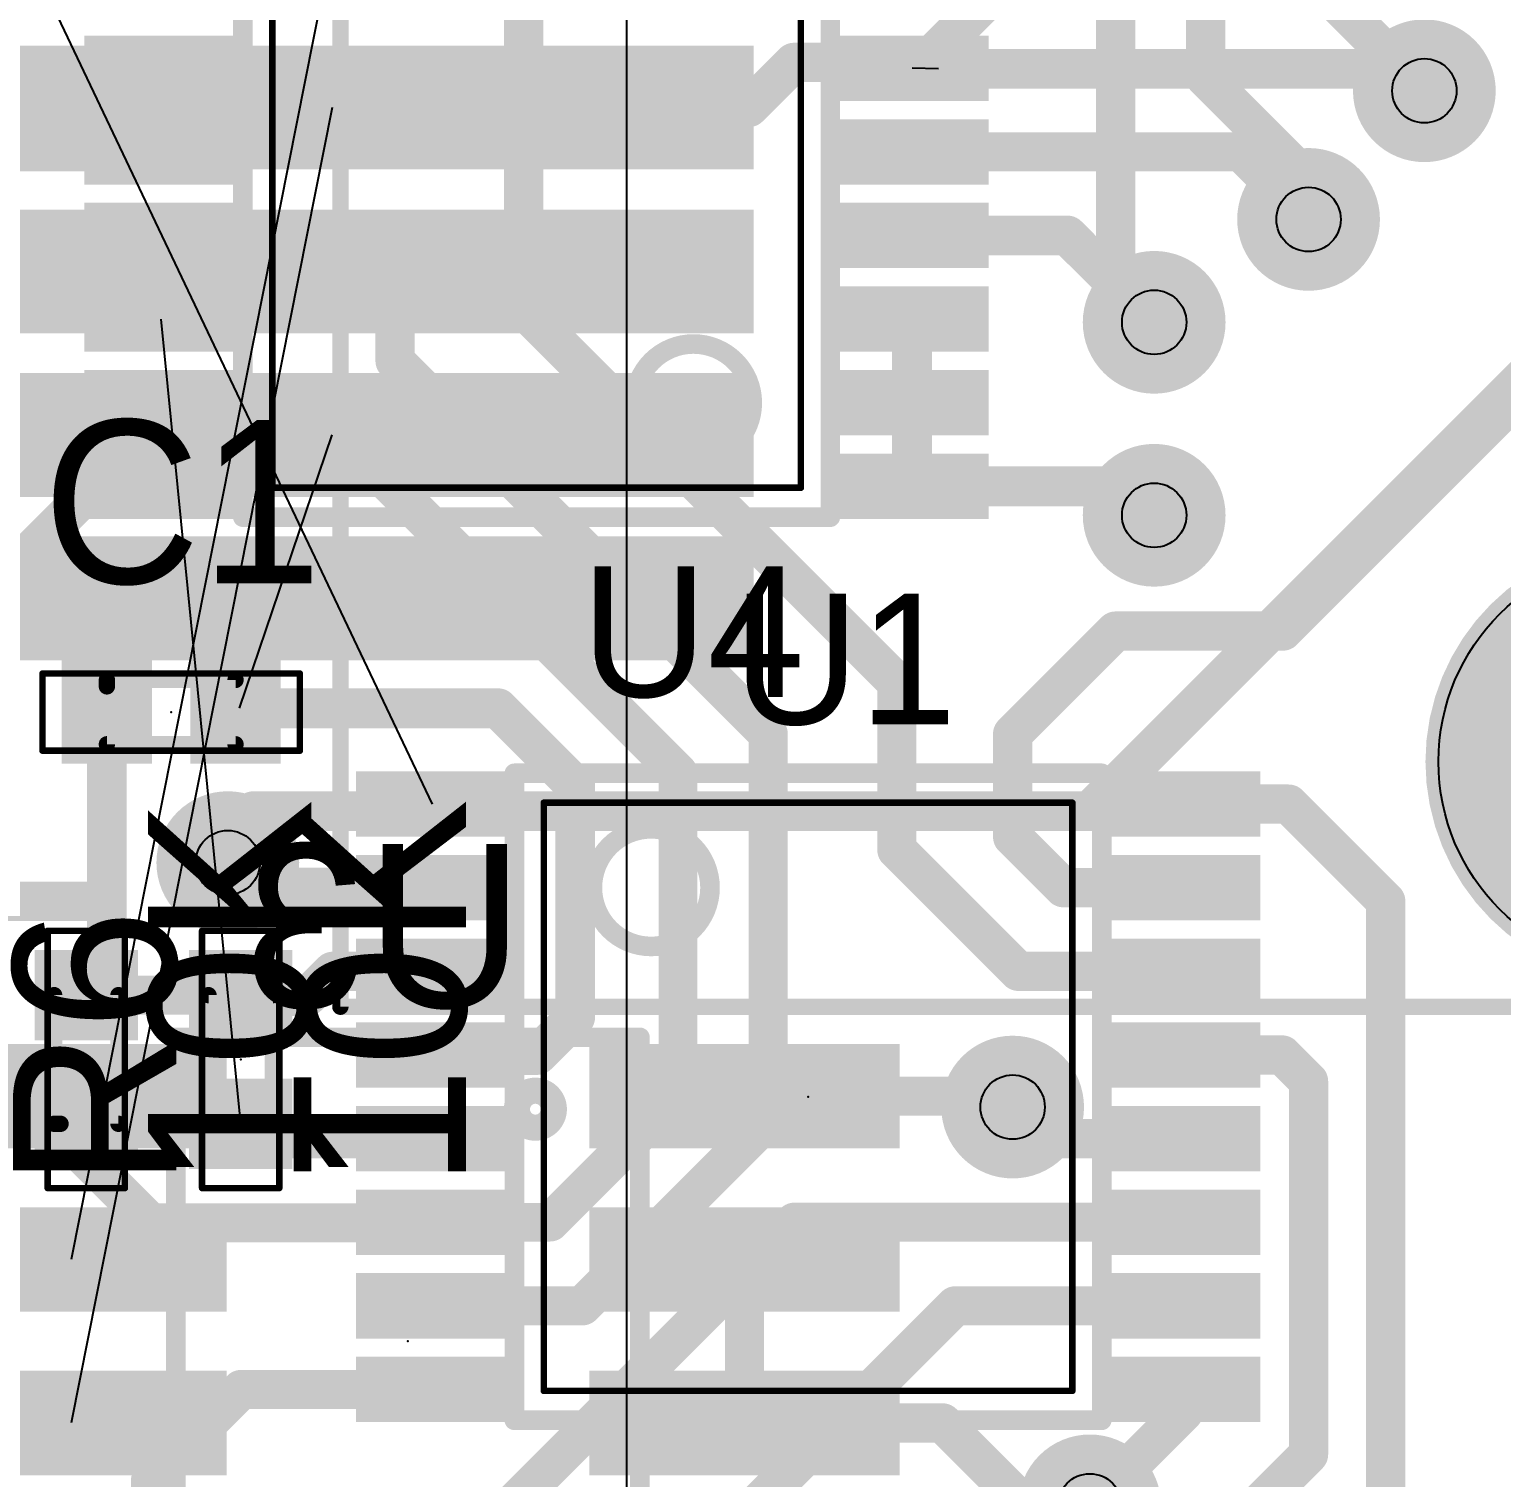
# Model space of a CAD drawing. Extents: x -32.4 to 32.4, y -21.2 to 21.1.
# Drawn here: x 11.86 to 23.3, y -11.28 to -0.02 of the extents above; entities that cross this region are included whole.
import ezdxf
from ezdxf.enums import TextEntityAlignment as Align

# ---------------------------------------------------------------- set-up
doc = ezdxf.new("R2010")
doc.units = 0
for name, color, linetype in [('1', 22, 'CONTINUOUS'), ('16', 175, 'CONTINUOUS'), ('18', 82, 'CONTINUOUS'), ('19', 53, 'CONTINUOUS'), ('20', 7, 'CONTINUOUS'), ('21', 253, 'CONTINUOUS'), ('22', 253, 'CONTINUOUS'), ('23', 7, 'CONTINUOUS'), ('24', 7, 'CONTINUOUS'), ('25', 253, 'CONTINUOUS'), ('26', 253, 'CONTINUOUS'), ('27', 253, 'CONTINUOUS'), ('29', 7, 'CONTINUOUS'), ('30', 253, 'CONTINUOUS'), ('31', 253, 'CONTINUOUS'), ('32', 253, 'CONTINUOUS'), ('39', 22, 'CONTINUOUS'), ('40', 175, 'CONTINUOUS'), ('44', 253, 'CONTINUOUS'), ('51', 253, 'CONTINUOUS'), ('52', 253, 'CONTINUOUS')]:
    doc.layers.add(name, color=color, linetype=linetype)

# ---------------------------------------------------------------- blocks, each defined once
blk = doc.blocks.new('RECT')
blk.add_solid([(-0.5, -0.5), (0.5, -0.5), (-0.5, 0.5), (0.5, 0.5)])
blk = doc.blocks.new('ROUNDV')
at = {"const_width": 0.5}
blk.add_lwpolyline([(0, -0.25, 1), (0, 0.25, 1), (0, -0.25)], format="xyb", dxfattribs=at)

msp = doc.modelspace()

# ---------------------------------------------------------------- linework, layer by layer
at = {"layer": '1'}
for points, const_width in [([(15.7, -2.2), (15.7, 2.9)], 0.3048), ([(12.8822, -0.325), (10.575, -0.325)], 0.3048), ([(18.9228, -0.33), (22.53, -0.33)], 0.3096), ([(22.67, -0.5), (22.5, -0.33)], 0.3048), ([(22.53, -0.33), (22.7, -0.5)], 0.3096), ([(22.7, -0.5), (22.67, -0.5)], 0.3048), ([(12.8822, -0.975), (11.625, -0.975)], 0.3048), ([(18.7178, -0.975), (21.275, -0.975)], 0.3048), ([(21.275, -0.975), (21.8, -1.5)], 0.3048), ([(12.8822, -1.625), (14.225, -1.625)], 0.3048), ([(14.7, -2.1), (14.225, -1.625)], 0.3048), ([(18.7178, -1.625), (19.925, -1.625)], 0.3096), ([(19.925, -1.625), (20.025, -1.725)], 0.3096), ([(20.025, -1.725), (20.6, -2.3)], 0.3048), ([(21.6, -4.7), (24.6, -1.7)], 0.3048), ([(14.7, -2.6), (14.7, -2.1)], 0.3048), ([(18.6, -5.1), (15.7, -2.2)], 0.3048), ([(18.7178, -2.925), (18.7178, -2.275)], 0.3096), ([(17.6, -5.5), (14.7, -2.6)], 0.3048), ([(12.8822, -2.925), (14.025, -2.925)], 0.3), ([(14.025, -2.925), (16.9, -5.8)], 0.3), ([(18.7178, -3.575), (18.7178, -2.925)], 0.3096), ([(12.365, -3.575), (10.6, -5.34)], 0.3), ([(12.8822, -3.575), (12.365, -3.575)], 0.3), ([(18.7178, -3.575), (20.375, -3.575)], 0.3096), ([(20.375, -3.575), (20.6, -3.8)], 0.3096), ([(19.5, -5.5), (20.3, -4.7)], 0.3048), ([(20.3, -4.7), (21.6, -4.7)], 0.3048), ([(18.6, -6.4), (18.6, -5.1)], 0.3048), ([(13.49, -5.3), (13.46, -5.33)], 0.3096), ([(15.5, -5.3), (13.49, -5.3)], 0.3096), ([(16.1, -5.9), (15.5, -5.3)], 0.3096), ([(12.46, -5.33), (12.46, -6.8)], 0.3096), ([(17.6, -8.5), (17.6, -5.5)], 0.3048), ([(19.5, -6.3), (19.5, -5.5)], 0.3048), ([(16.9, -5.8), (16.9, -8.3)], 0.3), ([(16.1, -7.7), (16.1, -5.9)], 0.3096), ([(20.8278, -6.045), (21.645, -6.045)], 0.3048), ([(21.645, -6.045), (22.4, -6.8)], 0.3048), ([(19.895, -6.695), (19.5, -6.3)], 0.3048), ([(19.545, -7.345), (18.6, -6.4)], 0.3048), ([(13.595, -6.695), (13.4, -6.5)], 0.3096), ([(14.9922, -6.695), (13.595, -6.695)], 0.3096), ([(20.8278, -6.695), (19.895, -6.695)], 0.3048), ([(12.46, -6.8), (10.6, -6.8)], 0.3048), ([(12.46, -6.8), (12.46, -7.37)], 0.3096), ([(22.4, -6.8), (22.4, -11.8)], 0.3048), ([(14.215, -7.345), (14.02, -7.54)], 0.3048), ([(14.9922, -7.345), (14.215, -7.345)], 0.3048), ([(20.8278, -7.345), (19.545, -7.345)], 0.3048), ([(12.46, -7.37), (12.3, -7.53)], 0.3096), ([(12.3, -7.53), (13.5, -7.53)], 0.3048), ([(13.51, -7.54), (13.5, -7.53)], 0.3048), ([(14.02, -7.54), (13.51, -7.54)], 0.3048), ([(15.805, -7.995), (16.1, -7.7)], 0.3096), ([(14.9922, -7.995), (15.805, -7.995)], 0.3096), ([(20.8278, -7.995), (21.595, -7.995)], 0.3048), ([(21.595, -7.995), (21.8, -8.2)], 0.3048), ([(21.8, -8.2), (21.8, -11.1)], 0.3048), ([(16.9, -8.3), (15.905, -9.295)], 0.3), ([(16.155, -9.945), (17.6, -8.5)], 0.3048), ([(19.745, -8.645), (19.5, -8.4)], 0.3048), ([(12.3, -8.53), (12.3, -8.8)], 0.3048), ([(13.615, -8.645), (13.5, -8.53)], 0.3048), ([(14.9922, -8.645), (13.615, -8.645)], 0.3048), ([(20.8278, -8.645), (19.745, -8.645)], 0.3048), ([(12.3, -8.8), (12.8, -9.3)], 0.3048), ([(12.8, -9.3), (14.9872, -9.3)], 0.3048), ([(17.805, -9.295), (14.9, -12.2)], 0.3048), ([(14.9872, -9.3), (14.9922, -9.295)], 0.3048), ([(14.9922, -9.295), (15.905, -9.295)], 0.3), ([(20.8278, -9.295), (17.805, -9.295)], 0.3048), ([(14.9922, -9.945), (16.155, -9.945)], 0.3048), ([(19.055, -9.945), (15.8, -13.2)], 0.3048), ([(20.8278, -9.945), (19.055, -9.945)], 0.3048), ([(13.505, -10.595), (12.8, -11.3)], 0.3048), ([(14.9922, -10.595), (13.505, -10.595)], 0.3048), ([(20.8278, -10.595), (20.8278, -10.7722)], 0.3048), ([(20.8278, -10.7722), (20.1, -11.5)], 0.3048), ([(21.8, -11.1), (19, -13.9)], 0.3048), ([(12.8, -11.3), (12.8, -13.4)], 0.3048)]:
    msp.add_lwpolyline(points, dxfattribs=dict(at, const_width=const_width))
for points, const_width in [([(12.8822, -0.4012, 1), (12.8822, -0.2488)], 0.1524), ([(18.9228, -0.2526, 1), (18.9228, -0.4074)], 0.1548), ([(22.5539, -0.2761, 1), (22.4461, -0.3839)], 0.1524), ([(22.5847, -0.2753, 1), (22.4753, -0.3847)], 0.1548), ([(22.53, -0.4074, 1), (22.53, -0.2526)], 0.1548), ([(22.67, -0.4238, 1), (22.67, -0.5762)], 0.1524), ([(22.6161, -0.5539, 1), (22.7239, -0.4461)], 0.1524), ([(22.6453, -0.5547, 1), (22.7547, -0.4453)], 0.1548), ([(22.7, -0.5762, 1), (22.7, -0.4238)], 0.1524), ([(12.8822, -1.0512, 1), (12.8822, -0.8988)], 0.1524), ([(18.7178, -0.8988, 1), (18.7178, -1.0512)], 0.1524), ([(21.3289, -0.9211, 1), (21.2211, -1.0289)], 0.1524), ([(21.275, -1.0512, 1), (21.275, -0.8988)], 0.1524), ([(21.7461, -1.5539, 1), (21.8539, -1.4461)], 0.1524), ([(12.8822, -1.5488, 1), (12.8822, -1.7012)], 0.1524), ([(14.2789, -1.5711, 1), (14.1711, -1.6789)], 0.1524), ([(14.225, -1.7012, 1), (14.225, -1.5488)], 0.1524), ([(18.7178, -1.5476, 1), (18.7178, -1.7024)], 0.1548), ([(19.9797, -1.5703, 1), (19.8703, -1.6797)], 0.1548), ([(19.925, -1.7024, 1), (19.925, -1.5476)], 0.1548), ([(20.0789, -1.6711, 1), (19.9711, -1.7789)], 0.1524), ([(19.9703, -1.7797, 1), (20.0797, -1.6703)], 0.1548), ([(14.7762, -2.1, 1), (14.6238, -2.1)], 0.1524), ([(14.6461, -2.1539, 1), (14.7539, -2.0461)], 0.1524), ([(15.7539, -2.1461, 1), (15.6461, -2.2539)], 0.1524), ([(15.6238, -2.2, 1), (15.7762, -2.2)], 0.1524), ([(18.7952, -2.275, 1), (18.6404, -2.275)], 0.1548), ([(20.5461, -2.3539, 1), (20.6539, -2.2461)], 0.1524), ([(14.7539, -2.5461, 1), (14.6461, -2.6539)], 0.1524), ([(14.6238, -2.6, 1), (14.7762, -2.6)], 0.1524), ([(12.8822, -2.85, 1), (12.8822, -3)], 0.15), ([(14.078, -2.872, 1), (13.972, -2.978)], 0.15), ([(14.025, -3, 1), (14.025, -2.85)], 0.15), ([(18.7952, -2.925, 1), (18.6404, -2.925)], 0.1548), ([(18.6404, -2.925, 1), (18.7952, -2.925)], 0.1548), ([(12.365, -3.5, 1), (12.365, -3.65)], 0.15), ([(12.418, -3.628, 1), (12.312, -3.522)], 0.15), ([(12.8822, -3.65, 1), (12.8822, -3.5)], 0.15), ([(18.7178, -3.4976, 1), (18.7178, -3.6524)], 0.1548), ([(20.4297, -3.5203, 1), (20.3203, -3.6297)], 0.1548), ([(20.375, -3.6524, 1), (20.375, -3.4976)], 0.1548), ([(18.6404, -3.575, 1), (18.7952, -3.575)], 0.1548), ([(20.5453, -3.8547, 1), (20.6547, -3.7453)], 0.1548), ([(20.3, -4.6238, 1), (20.3, -4.7762)], 0.1524), ([(20.3539, -4.7539, 1), (20.2461, -4.6461)], 0.1524), ([(21.5461, -4.6461, 1), (21.6539, -4.7539)], 0.1524), ([(21.6, -4.7762, 1), (21.6, -4.6238)], 0.1524), ([(18.6762, -5.1, 1), (18.5238, -5.1)], 0.1524), ([(18.5461, -5.1539, 1), (18.6539, -5.0461)], 0.1524), ([(13.49, -5.2226, 1), (13.49, -5.3774)], 0.1548), ([(13.5447, -5.3547, 1), (13.4353, -5.2453)], 0.1548), ([(15.5547, -5.2453, 1), (15.4453, -5.3547)], 0.1548), ([(15.5, -5.3774, 1), (15.5, -5.2226)], 0.1548), ([(12.5374, -5.33, 1), (12.3826, -5.33)], 0.1548), ([(13.4053, -5.2753, 1), (13.5147, -5.3847)], 0.1548), ([(17.6762, -5.5, 1), (17.5238, -5.5)], 0.1524), ([(17.5461, -5.5539, 1), (17.6539, -5.4461)], 0.1524), ([(19.5762, -5.5, 1), (19.4238, -5.5)], 0.1524), ([(19.4461, -5.4461, 1), (19.5539, -5.5539)], 0.1524), ([(16.975, -5.8, 1), (16.825, -5.8)], 0.15), ([(16.847, -5.853, 1), (16.953, -5.747)], 0.15), ([(16.1774, -5.9, 1), (16.0226, -5.9)], 0.1548), ([(16.0453, -5.9547, 1), (16.1547, -5.8453)], 0.1548), ([(20.8278, -5.9688, 1), (20.8278, -6.1212)], 0.1524), ([(21.6989, -5.9911, 1), (21.5911, -6.0989)], 0.1524), ([(21.645, -6.1212, 1), (21.645, -5.9688)], 0.1524), ([(19.5539, -6.2461, 1), (19.4461, -6.3539)], 0.1524), ([(18.6539, -6.3461, 1), (18.5461, -6.4539)], 0.1524), ([(19.4238, -6.3, 1), (19.5762, -6.3)], 0.1524), ([(13.4547, -6.4453, 1), (13.3453, -6.5547)], 0.1548), ([(18.5238, -6.4, 1), (18.6762, -6.4)], 0.1524), ([(13.595, -6.6176, 1), (13.595, -6.7724)], 0.1548), ([(13.5403, -6.7497, 1), (13.6497, -6.6403)], 0.1548), ([(14.9922, -6.7724, 1), (14.9922, -6.6176)], 0.1548), ([(19.895, -6.6188, 1), (19.895, -6.7712)], 0.1524), ([(19.8411, -6.7489, 1), (19.9489, -6.6411)], 0.1524), ([(20.8278, -6.7712, 1), (20.8278, -6.6188)], 0.1524), ([(12.5374, -6.8, 1), (12.3826, -6.8)], 0.1548), ([(12.3826, -6.8, 1), (12.5374, -6.8)], 0.1548), ([(12.46, -6.8762, 1), (12.46, -6.7238)], 0.1524), ([(22.4762, -6.8, 1), (22.3238, -6.8)], 0.1524), ([(22.3461, -6.8539, 1), (22.4539, -6.7461)], 0.1524), ([(14.215, -7.2688, 1), (14.215, -7.4212)], 0.1524), ([(14.2689, -7.3989, 1), (14.1611, -7.2911)], 0.1524), ([(14.9922, -7.4212, 1), (14.9922, -7.2688)], 0.1524), ([(19.545, -7.2688, 1), (19.545, -7.4212)], 0.1524), ([(20.8278, -7.4212, 1), (20.8278, -7.2688)], 0.1524), ([(12.3826, -7.37, 1), (12.5374, -7.37)], 0.1548), ([(12.5147, -7.4247, 1), (12.4053, -7.3153)], 0.1548), ([(19.4911, -7.3989, 1), (19.5989, -7.2911)], 0.1524), ([(12.2453, -7.4753, 1), (12.3547, -7.5847)], 0.1548), ([(12.3, -7.4538, 1), (12.3, -7.6062)], 0.1524), ([(13.5539, -7.4761, 1), (13.4461, -7.5839)], 0.1524), ([(13.51, -7.4638, 1), (13.51, -7.6162)], 0.1524), ([(13.4561, -7.5939, 1), (13.5639, -7.4861)], 0.1524), ([(13.5, -7.6062, 1), (13.5, -7.4538)], 0.1524), ([(13.9661, -7.4861, 1), (14.0739, -7.5939)], 0.1524), ([(14.02, -7.6162, 1), (14.02, -7.4638)], 0.1524), ([(16.1547, -7.7547, 1), (16.0453, -7.6453)], 0.1548), ([(16.0226, -7.7, 1), (16.1774, -7.7)], 0.1548), ([(14.9922, -7.9176, 1), (14.9922, -8.0724)], 0.1548), ([(15.7503, -7.9403, 1), (15.8597, -8.0497)], 0.1548), ([(15.805, -8.0724, 1), (15.805, -7.9176)], 0.1548), ([(20.8278, -7.9188, 1), (20.8278, -8.0712)], 0.1524), ([(21.6489, -7.9411, 1), (21.5411, -8.0489)], 0.1524), ([(21.595, -8.0712, 1), (21.595, -7.9188)], 0.1524), ([(21.8762, -8.2, 1), (21.7238, -8.2)], 0.1524), ([(21.7461, -8.2539, 1), (21.8539, -8.1461)], 0.1524), ([(16.825, -8.3, 1), (16.975, -8.3)], 0.15), ([(16.953, -8.353, 1), (16.847, -8.247)], 0.15), ([(17.6539, -8.5539, 1), (17.5461, -8.4461)], 0.1524), ([(19.5539, -8.3461, 1), (19.4461, -8.4539)], 0.1524), ([(12.3762, -8.53, 1), (12.2238, -8.53)], 0.1524), ([(13.5539, -8.4761, 1), (13.4461, -8.5839)], 0.1524), ([(17.5238, -8.5, 1), (17.6762, -8.5)], 0.1524), ([(13.615, -8.5688, 1), (13.615, -8.7212)], 0.1524), ([(13.5611, -8.6989, 1), (13.6689, -8.5911)], 0.1524), ([(14.9922, -8.7212, 1), (14.9922, -8.5688)], 0.1524), ([(19.745, -8.5688, 1), (19.745, -8.7212)], 0.1524), ([(19.6911, -8.6989, 1), (19.7989, -8.5911)], 0.1524), ([(20.8278, -8.7212, 1), (20.8278, -8.5688)], 0.1524), ([(12.3539, -8.7461, 1), (12.2461, -8.8539)], 0.1524), ([(12.2238, -8.8, 1), (12.3762, -8.8)], 0.1524), ([(12.8, -9.2238, 1), (12.8, -9.3762)], 0.1524), ([(14.9922, -9.22, 1), (14.9922, -9.37)], 0.15), ([(15.0461, -9.3489, 1), (14.9383, -9.2411)], 0.1524), ([(14.9872, -9.3762, 1), (14.9872, -9.2238)], 0.1524), ([(15.905, -9.37, 1), (15.905, -9.22)], 0.15), ([(17.805, -9.2188, 1), (17.805, -9.3712)], 0.1524), ([(17.8589, -9.3489, 1), (17.7511, -9.2411)], 0.1524), ([(20.8278, -9.3712, 1), (20.8278, -9.2188)], 0.1524), ([(12.7461, -9.3539, 1), (12.8539, -9.2461)], 0.1524), ([(14.9333, -9.2461, 1), (15.0411, -9.3539)], 0.1524), ([(15.852, -9.242, 1), (15.958, -9.348)], 0.15), ([(14.9922, -9.8688, 1), (14.9922, -10.0212)], 0.1524), ([(16.1011, -9.8911, 1), (16.2089, -9.9989)], 0.1524), ([(16.155, -10.0212, 1), (16.155, -9.8688)], 0.1524), ([(19.055, -9.8688, 1), (19.055, -10.0212)], 0.1524), ([(19.1089, -9.9989, 1), (19.0011, -9.8911)], 0.1524), ([(20.8278, -10.0212, 1), (20.8278, -9.8688)], 0.1524), ([(13.505, -10.5188, 1), (13.505, -10.6712)], 0.1524), ([(13.5589, -10.6489, 1), (13.4511, -10.5411)], 0.1524), ([(14.9922, -10.6712, 1), (14.9922, -10.5188)], 0.1524), ([(20.904, -10.595, 1), (20.7516, -10.595)], 0.1524), ([(20.8817, -10.8261, 1), (20.7739, -10.7183)], 0.1524), ([(20.7516, -10.7722, 1), (20.904, -10.7722)], 0.1524), ([(21.8539, -11.1539, 1), (21.7461, -11.0461)], 0.1524), ([(21.7238, -11.1, 1), (21.8762, -11.1)], 0.1524), ([(12.8762, -11.3, 1), (12.7238, -11.3)], 0.1524), ([(12.7461, -11.2461, 1), (12.8539, -11.3539)], 0.1524)]:
    msp.add_lwpolyline(points, format="xyb", dxfattribs=dict(at, const_width=const_width))
at = {"layer": '16'}
for points, const_width in [([(21, 4.5), (21, -0.4)], 0.3048), ([(20.3, -2), (20.3, 4.2)], 0.3048), ([(21.7, 0.5), (22.7, -0.5)], 0.3048), ([(18.8157, -0.2794), (19.2794, 0.1843)], 0.3048), ([(17.4494, -0.63), (17.8, -0.2794)], 0.3048), ([(17.8, -0.2794), (18.8157, -0.2794)], 0.3048), ([(21.8, -1.2), (21, -0.4)], 0.3048), ([(14.21, -0.63), (17.4494, -0.63)], 0.3048), ([(21.8, -1.5), (21.8, -1.2)], 0.3048), ([(20.1, -6.1), (24.7, -1.5)], 0.3096), ([(20.6, -2.3), (20.3, -2)], 0.3048), ([(14.21, -3.175), (10.325, -3.175)], 0.8128), ([(14.215, -4.44), (11.26, -4.44)], 0.8128), ([(14.215, -4.44), (14.21, -4.445)], 0.6096), ([(13.4, -6.3), (13.6, -6.1)], 0.3096), ([(13.6, -6.1), (20.1, -6.1)], 0.3096), ([(13.4, -6.5), (13.4, -6.3)], 0.3096), ([(12.1838, -8.315), (11.4, -8.315)], 0.3), ([(17.4162, -8.315), (19.415, -8.315)], 0.3048), ([(19.415, -8.315), (19.5, -8.4)], 0.3048), ([(17.4162, -9.585), (17.4162, -10.855)], 0.3048), ([(17.4162, -10.855), (18.955, -10.855)], 0.3048), ([(19.6, -11.5), (18.955, -10.855)], 0.3048)]:
    msp.add_lwpolyline(points, dxfattribs=dict(at, const_width=const_width))
for points, const_width in [([(17.8, -0.2032, 1), (17.8, -0.3556)], 0.1524), ([(17.8539, -0.3333, 1), (17.7461, -0.2255)], 0.1524), ([(18.7619, -0.2255, 1), (18.8696, -0.3333)], 0.1524), ([(18.8157, -0.3556, 1), (18.8157, -0.2032)], 0.1524), ([(21.0539, -0.3461, 1), (20.9461, -0.4539)], 0.1524), ([(20.9238, -0.4, 1), (21.0762, -0.4)], 0.1524), ([(22.6461, -0.5539, 1), (22.7539, -0.4461)], 0.1524), ([(14.21, -0.5538, 1), (14.21, -0.7062)], 0.1524), ([(17.3955, -0.5761, 1), (17.5033, -0.6839)], 0.1524), ([(17.4494, -0.7062, 1), (17.4494, -0.5538)], 0.1524), ([(21.8762, -1.2, 1), (21.7238, -1.2)], 0.1524), ([(21.7461, -1.2539, 1), (21.8539, -1.1461)], 0.1524), ([(21.7238, -1.5, 1), (21.8762, -1.5)], 0.1524), ([(20.3539, -1.9461, 1), (20.2461, -2.0539)], 0.1524), ([(20.2238, -2, 1), (20.3762, -2)], 0.1524), ([(20.5461, -2.3539, 1), (20.6539, -2.2461)], 0.1524), ([(14.21, -3.3782, 1), (14.21, -2.9718)], 0.4064), ([(14.215, -4.6432, 1), (14.215, -4.2368)], 0.4064), ([(14.1022, -4.3372, 1), (14.3178, -4.5528)], 0.3048), ([(14.3228, -4.5478, 1), (14.1072, -4.3322)], 0.3048), ([(13.6, -6.0226, 1), (13.6, -6.1774)], 0.1548), ([(13.6547, -6.1547, 1), (13.5453, -6.0453)], 0.1548), ([(20.1, -6.1774, 1), (20.1, -6.0226)], 0.1548), ([(20.0453, -6.0453, 1), (20.1547, -6.1547)], 0.1548), ([(13.4774, -6.3, 1), (13.3226, -6.3)], 0.1548), ([(13.3453, -6.2453, 1), (13.4547, -6.3547)], 0.1548), ([(13.3226, -6.5, 1), (13.4774, -6.5)], 0.1548), ([(12.1838, -8.39, 1), (12.1838, -8.24)], 0.15), ([(17.4162, -8.2388, 1), (17.4162, -8.3912)], 0.1524), ([(19.4689, -8.2611, 1), (19.3611, -8.3689)], 0.1524), ([(19.415, -8.3912, 1), (19.415, -8.2388)], 0.1524), ([(19.4461, -8.4539, 1), (19.5539, -8.3461)], 0.1524), ([(17.4924, -9.585, 1), (17.34, -9.585)], 0.1524), ([(17.4162, -10.7788, 1), (17.4162, -10.9312)], 0.1524), ([(19.0089, -10.8011, 1), (18.9011, -10.9089)], 0.1524), ([(18.955, -10.9312, 1), (18.955, -10.7788)], 0.1524), ([(17.34, -10.855, 1), (17.4924, -10.855)], 0.1524)]:
    msp.add_lwpolyline(points, format="xyb", dxfattribs=dict(at, const_width=const_width))
at = {"layer": '19'}
for p, q in [((16.5, 18), (16.5, -18)), ((14.9922, -6.045), (7.76, 9.16)), ((14.21, 0.64), (12.1838, -9.585)), ((18.9228, -0.33), (18.7178, -0.325)), ((14.21, -0.63), (12.1838, -10.855)), ((13.5, -8.53), (12.8822, -2.275)), ((13.49, -5.3), (14.21, -3.175))]:
    msp.add_line(p, q, dxfattribs=at)
at = {"layer": '20'}
msp.add_circle((24.435, -5.715), 1.625, dxfattribs=at)
at = {"layer": '21'}
for points, const_width in [([(13.5172, 3.8146), (13.5172, -3.8146)], 0.1524), ([(18.0828, -3.8146), (18.0828, 3.8146)], 0.1524), ([(13.7458, 3.586), (13.7458, -3.586)], 0.0508), ([(17.8542, -3.586), (17.8542, 3.586)], 0.0508), ([(17.8542, -3.586), (13.7458, -3.586)], 0.0508), ([(18.0828, -3.8146), (13.5172, -3.8146)], 0.1524), ([(15.6272, -5.8054), (15.6272, -10.8346)], 0.1524), ([(15.6272, -5.8054), (20.1928, -5.8054)], 0.1524), ([(20.1928, -10.8346), (20.1928, -5.8054)], 0.1524), ([(15.8558, -6.034), (15.8558, -10.606)], 0.0508), ([(15.8558, -6.034), (19.9642, -6.034)], 0.0508), ([(19.9642, -10.606), (19.9642, -6.034)], 0.0508), ([(19.9642, -10.606), (15.8558, -10.606)], 0.0508), ([(20.1928, -10.8346), (15.6272, -10.8346)], 0.1524)]:
    msp.add_lwpolyline(points, dxfattribs=dict(at, const_width=const_width))
for points, const_width in [([(17.0192, -3.3828, 1), (17.0192, -2.4684, 1), (17.0192, -3.3828)], 0.1524), ([(13.7458, -3.5733, 1), (13.7458, -3.5987)], 0.0254), ([(13.7331, -3.586, 1), (13.7585, -3.586)], 0.0254), ([(17.8415, -3.586, 1), (17.8669, -3.586)], 0.0254), ([(17.8542, -3.5987, 1), (17.8542, -3.5733)], 0.0254), ([(13.5172, -3.7765, 1), (13.5172, -3.8527)], 0.0762), ([(18.0828, -3.8527, 1), (18.0828, -3.7765)], 0.0762), ([(13.4791, -3.8146, 1), (13.5553, -3.8146)], 0.0762), ([(18.0447, -3.8146, 1), (18.1209, -3.8146)], 0.0762), ([(15.6653, -5.8054, 1), (15.5891, -5.8054)], 0.0762), ([(15.6272, -5.7673, 1), (15.6272, -5.8435)], 0.0762), ([(20.2309, -5.8054, 1), (20.1547, -5.8054)], 0.0762), ([(20.1928, -5.8435, 1), (20.1928, -5.7673)], 0.0762), ([(15.8685, -6.034, 1), (15.8431, -6.034)], 0.0254), ([(15.8558, -6.0213, 1), (15.8558, -6.0467)], 0.0254), ([(19.9769, -6.034, 1), (19.9515, -6.034)], 0.0254), ([(19.9642, -6.0467, 1), (19.9642, -6.0213)], 0.0254), ([(16.6908, -7.1516, 1), (16.6908, -6.2372, 1), (16.6908, -7.1516)], 0.1524), ([(15.8558, -10.5933, 1), (15.8558, -10.6187)], 0.0254), ([(15.8431, -10.606, 1), (15.8685, -10.606)], 0.0254), ([(19.9515, -10.606, 1), (19.9769, -10.606)], 0.0254), ([(19.9642, -10.6187, 1), (19.9642, -10.5933)], 0.0254), ([(15.6272, -10.7965, 1), (15.6272, -10.8727)], 0.0762), ([(15.5891, -10.8346, 1), (15.6653, -10.8346)], 0.0762), ([(20.1547, -10.8346, 1), (20.2309, -10.8346)], 0.0762), ([(20.1928, -10.8727, 1), (20.1928, -10.7965)], 0.0762)]:
    msp.add_lwpolyline(points, format="xyb", dxfattribs=dict(at, const_width=const_width))
at = {"layer": '22'}
for points, const_width in [([(14.275, 7.62), (14.275, -7.62)], 0.127), ([(14.275, -7.62), (32.375, -7.62)], 0.127), ([(12.997, -7.858), (16.603, -7.858)], 0.1524)]:
    msp.add_lwpolyline(points, dxfattribs=dict(at, const_width=const_width))
for points, const_width in [([(14.2432, -7.62, 1), (14.3068, -7.62)], 0.0635), ([(14.275, -7.5883, 1), (14.275, -7.6517)], 0.0635), ([(12.997, -7.8199, 1), (12.997, -7.8961)], 0.0762), ([(16.603, -7.8961, 1), (16.603, -7.8199)], 0.0762), ([(15.7906, -8.5602, 1), (15.7906, -8.273, 1), (15.7906, -8.5602)], 0.2032)]:
    msp.add_lwpolyline(points, format="xyb", dxfattribs=dict(at, const_width=const_width))
at = {"layer": '23'}
for p in [(12.96, -5.33), (12.3, -8.03), (13.5, -8.03), (17.91, -8.32)]:
    msp.add_point(p, dxfattribs=at)
at = {"layer": '24'}
msp.add_point((14.8, -10.22), dxfattribs=at)
at = {"layer": '29', "const_width": 1.7266}
msp.add_lwpolyline([(24.435, -6.5783, 1), (24.435, -4.8517, 1), (24.435, -6.5783)], format="xyb", dxfattribs=at)
at = {"layer": '30', "const_width": 1.7266}
msp.add_lwpolyline([(24.435, -6.5783, 1), (24.435, -4.8517, 1), (24.435, -6.5783)], format="xyb", dxfattribs=at)
at = {"layer": '39', "const_width": 0.0508}
for points in [[(11.96, -5.03), (11.96, -5.63)], [(13.96, -5.03), (11.96, -5.03)], [(13.96, -5.63), (13.96, -5.03)], [(11.96, -5.63), (13.96, -5.63)], [(12.6, -7.03), (12, -7.03)], [(12, -7.03), (12, -9.03)], [(12.6, -9.03), (12.6, -7.03)], [(13.8, -7.03), (13.2, -7.03)], [(13.2, -7.03), (13.2, -9.03)], [(13.8, -9.03), (13.8, -7.03)], [(12, -9.03), (12.6, -9.03)], [(13.2, -9.03), (13.8, -9.03)]]:
    msp.add_lwpolyline(points, dxfattribs=at)
at = {"layer": '39', "const_width": 0.0254}
for points in [[(11.9727, -5.03, 1), (11.9473, -5.03)], [(11.96, -5.0173, 1), (11.96, -5.0427)], [(13.9727, -5.03, 1), (13.9473, -5.03)], [(13.96, -5.0427, 1), (13.96, -5.0173)], [(11.96, -5.6173, 1), (11.96, -5.6427)], [(13.96, -5.6427, 1), (13.96, -5.6173)], [(11.9473, -5.63, 1), (11.9727, -5.63)], [(13.9473, -5.63, 1), (13.9727, -5.63)], [(12, -7.0173, 1), (12, -7.0427)], [(12.0127, -7.03, 1), (11.9873, -7.03)], [(12.6127, -7.03, 1), (12.5873, -7.03)], [(12.6, -7.0427, 1), (12.6, -7.0173)], [(13.2, -7.0173, 1), (13.2, -7.0427)], [(13.2127, -7.03, 1), (13.1873, -7.03)], [(13.8127, -7.03, 1), (13.7873, -7.03)], [(13.8, -7.0427, 1), (13.8, -7.0173)], [(12, -9.0173, 1), (12, -9.0427)], [(11.9873, -9.03, 1), (12.0127, -9.03)], [(12.5873, -9.03, 1), (12.6127, -9.03)], [(12.6, -9.0427, 1), (12.6, -9.0173)], [(13.2, -9.0173, 1), (13.2, -9.0427)], [(13.1873, -9.03, 1), (13.2127, -9.03)], [(13.7873, -9.03, 1), (13.8127, -9.03)], [(13.8, -9.0427, 1), (13.8, -9.0173)]]:
    msp.add_lwpolyline(points, format="xyb", dxfattribs=at)
at = {"layer": '40', "const_width": 0.127}
for points in [[(14.275, 7.62), (14.275, -7.62)], [(14.275, -7.62), (32.375, -7.62)]]:
    msp.add_lwpolyline(points, dxfattribs=at)
at = {"layer": '40', "const_width": 0.0635}
for points in [[(14.2432, -7.62, 1), (14.3068, -7.62)], [(14.275, -7.5883, 1), (14.275, -7.6517)]]:
    msp.add_lwpolyline(points, format="xyb", dxfattribs=at)
at = {"layer": '44'}
for centre in [(22.7, -0.5), (21.8, -1.5), (20.6, -2.3), (20.6, -3.8), (13.4, -6.5), (19.5, -8.4), (20.1, -11.5)]:
    msp.add_circle(centre, 0.25, dxfattribs=at)
at = {"layer": '51', "const_width": 0.127}
for points in [[(12.46, -5.08), (12.46, -5.58)], [(13.46, -5.08), (12.46, -5.08)], [(12.46, -5.08), (12.46, -5.13)], [(13.46, -5.58), (13.46, -5.08)], [(12.46, -5.58), (13.46, -5.58)], [(12.55, -7.53), (12.05, -7.53)], [(12.05, -7.53), (12.05, -8.53)], [(12.55, -8.53), (12.55, -7.53)], [(13.75, -7.53), (13.25, -7.53)], [(13.25, -7.53), (13.25, -8.53)], [(13.75, -8.53), (13.75, -7.53)], [(12.05, -8.53), (12.55, -8.53)], [(12.05, -8.53), (12.1, -8.53)], [(13.25, -8.53), (13.75, -8.53)], [(13.25, -8.53), (13.3, -8.53)]]:
    msp.add_lwpolyline(points, dxfattribs=at)
at = {"layer": '51', "const_width": 0.0635}
for points in [[(12.4918, -5.08, 1), (12.4283, -5.08)], [(12.4918, -5.08, 1), (12.4283, -5.08)], [(12.46, -5.0483, 1), (12.46, -5.1117)], [(13.4918, -5.08, 1), (13.4283, -5.08)], [(13.46, -5.1117, 1), (13.46, -5.0483)], [(12.4283, -5.13, 1), (12.4918, -5.13)], [(12.46, -5.5483, 1), (12.46, -5.6117)], [(12.4283, -5.58, 1), (12.4918, -5.58)], [(13.4283, -5.58, 1), (13.4918, -5.58)], [(13.46, -5.6117, 1), (13.46, -5.5483)], [(12.0818, -7.53, 1), (12.0183, -7.53)], [(12.05, -7.4983, 1), (12.05, -7.5617)], [(12.5818, -7.53, 1), (12.5183, -7.53)], [(12.55, -7.5617, 1), (12.55, -7.4983)], [(13.2818, -7.53, 1), (13.2182, -7.53)], [(13.25, -7.4983, 1), (13.25, -7.5617)], [(13.7818, -7.53, 1), (13.7182, -7.53)], [(13.75, -7.5617, 1), (13.75, -7.4983)], [(12.05, -8.4983, 1), (12.05, -8.5618)], [(12.05, -8.4983, 1), (12.05, -8.5618)], [(12.1, -8.5618, 1), (12.1, -8.4983)], [(12.55, -8.5618, 1), (12.55, -8.4983)], [(13.25, -8.4983, 1), (13.25, -8.5618)], [(13.25, -8.4983, 1), (13.25, -8.5618)], [(13.3, -8.5618, 1), (13.3, -8.4983)], [(13.75, -8.5618, 1), (13.75, -8.4983)], [(12.0183, -8.53, 1), (12.0818, -8.53)], [(12.5183, -8.53, 1), (12.5818, -8.53)], [(13.2182, -8.53, 1), (13.2818, -8.53)], [(13.7182, -8.53, 1), (13.7818, -8.53)]]:
    msp.add_lwpolyline(points, format="xyb", dxfattribs=at)
at = {"layer": '52', "const_width": 0.1524}
for points in [[(12.997, -12.582), (12.997, -7.858)], [(16.603, -7.858), (16.603, -12.582)]]:
    msp.add_lwpolyline(points, dxfattribs=at)
at = {"layer": '52', "const_width": 0.0762}
for points in [[(13.0351, -7.858, 1), (12.9589, -7.858)], [(16.6411, -7.858, 1), (16.5649, -7.858)]]:
    msp.add_lwpolyline(points, format="xyb", dxfattribs=at)

# ---------------------------------------------------------------- block references
at = {"layer": '1'}
for p, xscale, yscale, rotation in [((12.8822, -0.325), 0.3048, 0.9906, 90), ((18.7178, -0.325), 0.3048, 0.9906, 90), ((12.8822, -0.975), 0.3048, 0.9906, 90), ((18.7178, -0.975), 0.3048, 0.9906, 90), ((12.8822, -1.625), 0.3048, 0.9906, 90), ((18.7178, -1.625), 0.3048, 0.9906, 90), ((12.8822, -2.275), 0.3048, 0.9906, 90), ((18.7178, -2.275), 0.3048, 0.9906, 90), ((12.8822, -2.925), 0.3048, 0.9906, 90), ((18.7178, -2.925), 0.3048, 0.9906, 90), ((12.8822, -3.575), 0.3048, 0.9906, 90), ((18.7178, -3.575), 0.3048, 0.9906, 90), ((14.9922, -6.045), 0.3048, 0.9906, 270), ((20.8278, -6.045), 0.3048, 0.9906, 270), ((14.9922, -6.695), 0.3048, 0.9906, 270), ((20.8278, -6.695), 0.3048, 0.9906, 270), ((14.9922, -7.345), 0.3048, 0.9906, 270), ((20.8278, -7.345), 0.3048, 0.9906, 270), ((12.3, -7.53), 0.5, 0.6, 90), ((13.5, -7.53), 0.5, 0.6, 90), ((14.9922, -7.995), 0.3048, 0.9906, 270), ((20.8278, -7.995), 0.3048, 0.9906, 270), ((12.3, -8.53), 0.5, 0.6, 90), ((13.5, -8.53), 0.5, 0.6, 90), ((14.9922, -8.645), 0.3048, 0.9906, 270), ((20.8278, -8.645), 0.3048, 0.9906, 270), ((14.9922, -9.295), 0.3048, 0.9906, 270), ((20.8278, -9.295), 0.3048, 0.9906, 270), ((14.9922, -9.945), 0.3048, 0.9906, 270), ((20.8278, -9.945), 0.3048, 0.9906, 270), ((14.9922, -10.595), 0.3048, 0.9906, 270), ((20.8278, -10.595), 0.3048, 0.9906, 270)]:
    msp.add_blockref('RECT', p, dxfattribs=dict(at, xscale=xscale, yscale=yscale, rotation=rotation))
at = {"layer": '1', "xscale": 0.5, "yscale": 0.6}
for p in [(12.46, -5.33), (13.46, -5.33)]:
    msp.add_blockref('RECT', p, dxfattribs=at)
at = {"layer": '16'}
for p, xscale, yscale, rotation in [((14.21, -0.63), 6.35, 0.76, 180), ((14.21, -1.905), 6.35, 0.76, 180), ((14.21, -3.175), 6.35, 0.76, 180), ((14.21, -4.445), 6.35, 0.76, 180), ((12.1838, -8.315), 0.6096, 2.2098, 270), ((17.4162, -8.315), 0.6096, 2.2098, 270), ((12.1838, -9.585), 0.6096, 2.2098, 270), ((17.4162, -9.585), 0.6096, 2.2098, 270), ((12.1838, -10.855), 0.6096, 2.2098, 270), ((17.4162, -10.855), 0.6096, 2.2098, 270)]:
    msp.add_blockref('RECT', p, dxfattribs=dict(at, xscale=xscale, yscale=yscale, rotation=rotation))
at = {"layer": '18', "xscale": 0.9064, "yscale": 0.9064}
for p in [(22.7, -0.5), (22.7, -0.5), (21.8, -1.5), (21.8, -1.5), (20.6, -2.3), (20.6, -2.3), (20.6, -3.8), (20.6, -3.8), (13.4, -6.5), (13.4, -6.5), (19.5, -8.4), (19.5, -8.4), (20.1, -11.5), (20.1, -11.5)]:
    msp.add_blockref('ROUNDV', p, dxfattribs=at)
at = {"layer": '29'}
for name, p, xscale, yscale in [('ROUNDV', (22.7, -0.5), 1.1096, 1.1096), ('ROUNDV', (21.8, -1.5), 1.1096, 1.1096), ('ROUNDV', (20.6, -2.3), 1.1096, 1.1096), ('ROUNDV', (20.6, -3.8), 1.1096, 1.1096), ('RECT', (12.46, -5.33), 0.7032, 0.8032), ('RECT', (13.46, -5.33), 0.7032, 0.8032), ('ROUNDV', (13.4, -6.5), 1.1096, 1.1096), ('ROUNDV', (19.5, -8.4), 1.1096, 1.1096), ('ROUNDV', (20.1, -11.5), 1.1096, 1.1096)]:
    msp.add_blockref(name, p, dxfattribs=dict(at, xscale=xscale, yscale=yscale))
for p, xscale, yscale, rotation in [((12.8822, -0.325), 0.508, 1.1938, 90), ((18.7178, -0.325), 0.508, 1.1938, 90), ((12.8822, -0.975), 0.508, 1.1938, 90), ((18.7178, -0.975), 0.508, 1.1938, 90), ((12.8822, -1.625), 0.508, 1.1938, 90), ((18.7178, -1.625), 0.508, 1.1938, 90), ((12.8822, -2.275), 0.508, 1.1938, 90), ((18.7178, -2.275), 0.508, 1.1938, 90), ((12.8822, -2.925), 0.508, 1.1938, 90), ((18.7178, -2.925), 0.508, 1.1938, 90), ((12.8822, -3.575), 0.508, 1.1938, 90), ((18.7178, -3.575), 0.508, 1.1938, 90), ((14.9922, -6.045), 0.508, 1.1938, 270), ((20.8278, -6.045), 0.508, 1.1938, 270), ((14.9922, -6.695), 0.508, 1.1938, 270), ((20.8278, -6.695), 0.508, 1.1938, 270), ((14.9922, -7.345), 0.508, 1.1938, 270), ((20.8278, -7.345), 0.508, 1.1938, 270), ((12.3, -7.53), 0.7032, 0.8032, 90), ((13.5, -7.53), 0.7032, 0.8032, 90), ((14.9922, -7.995), 0.508, 1.1938, 270), ((20.8278, -7.995), 0.508, 1.1938, 270), ((12.3, -8.53), 0.7032, 0.8032, 90), ((13.5, -8.53), 0.7032, 0.8032, 90), ((14.9922, -8.645), 0.508, 1.1938, 270), ((20.8278, -8.645), 0.508, 1.1938, 270), ((14.9922, -9.295), 0.508, 1.1938, 270), ((20.8278, -9.295), 0.508, 1.1938, 270), ((14.9922, -9.945), 0.508, 1.1938, 270), ((20.8278, -9.945), 0.508, 1.1938, 270), ((14.9922, -10.595), 0.508, 1.1938, 270), ((20.8278, -10.595), 0.508, 1.1938, 270)]:
    msp.add_blockref('RECT', p, dxfattribs=dict(at, xscale=xscale, yscale=yscale, rotation=rotation))
at = {"layer": '30', "xscale": 1.1096, "yscale": 1.1096}
for p in [(22.7, -0.5), (21.8, -1.5), (20.6, -2.3), (20.6, -3.8), (13.4, -6.5), (19.5, -8.4), (20.1, -11.5)]:
    msp.add_blockref('ROUNDV', p, dxfattribs=at)
at = {"layer": '30'}
for p, xscale, yscale, rotation in [((14.21, -0.63), 6.5532, 0.9632, 180), ((14.21, -1.905), 6.5532, 0.9632, 180), ((14.21, -3.175), 6.5532, 0.9632, 180), ((14.21, -4.445), 6.5532, 0.9632, 180), ((12.1838, -8.315), 0.8128, 2.413, 270), ((17.4162, -8.315), 0.8128, 2.413, 270), ((12.1838, -9.585), 0.8128, 2.413, 270), ((17.4162, -9.585), 0.8128, 2.413, 270), ((12.1838, -10.855), 0.8128, 2.413, 270), ((17.4162, -10.855), 0.8128, 2.413, 270)]:
    msp.add_blockref('RECT', p, dxfattribs=dict(at, xscale=xscale, yscale=yscale, rotation=rotation))
at = {"layer": '31'}
for p, xscale, yscale, rotation in [((12.8822, -0.325), 0.3048, 0.9906, 90), ((18.7178, -0.325), 0.3048, 0.9906, 90), ((12.8822, -0.975), 0.3048, 0.9906, 90), ((18.7178, -0.975), 0.3048, 0.9906, 90), ((12.8822, -1.625), 0.3048, 0.9906, 90), ((18.7178, -1.625), 0.3048, 0.9906, 90), ((12.8822, -2.275), 0.3048, 0.9906, 90), ((18.7178, -2.275), 0.3048, 0.9906, 90), ((12.8822, -2.925), 0.3048, 0.9906, 90), ((18.7178, -2.925), 0.3048, 0.9906, 90), ((12.8822, -3.575), 0.3048, 0.9906, 90), ((18.7178, -3.575), 0.3048, 0.9906, 90), ((14.9922, -6.045), 0.3048, 0.9906, 270), ((20.8278, -6.045), 0.3048, 0.9906, 270), ((14.9922, -6.695), 0.3048, 0.9906, 270), ((20.8278, -6.695), 0.3048, 0.9906, 270), ((14.9922, -7.345), 0.3048, 0.9906, 270), ((20.8278, -7.345), 0.3048, 0.9906, 270), ((12.3, -7.53), 0.5, 0.6, 90), ((13.5, -7.53), 0.5, 0.6, 90), ((14.9922, -7.995), 0.3048, 0.9906, 270), ((20.8278, -7.995), 0.3048, 0.9906, 270), ((12.3, -8.53), 0.5, 0.6, 90), ((13.5, -8.53), 0.5, 0.6, 90), ((14.9922, -8.645), 0.3048, 0.9906, 270), ((20.8278, -8.645), 0.3048, 0.9906, 270), ((14.9922, -9.295), 0.3048, 0.9906, 270), ((20.8278, -9.295), 0.3048, 0.9906, 270), ((14.9922, -9.945), 0.3048, 0.9906, 270), ((20.8278, -9.945), 0.3048, 0.9906, 270), ((14.9922, -10.595), 0.3048, 0.9906, 270), ((20.8278, -10.595), 0.3048, 0.9906, 270)]:
    msp.add_blockref('RECT', p, dxfattribs=dict(at, xscale=xscale, yscale=yscale, rotation=rotation))
at = {"layer": '31', "xscale": 0.5, "yscale": 0.6}
for p in [(12.46, -5.33), (13.46, -5.33)]:
    msp.add_blockref('RECT', p, dxfattribs=at)
at = {"layer": '32'}
for p, xscale, yscale, rotation in [((14.21, -0.63), 6.35, 0.76, 180), ((14.21, -1.905), 6.35, 0.76, 180), ((14.21, -3.175), 6.35, 0.76, 180), ((14.21, -4.445), 6.35, 0.76, 180), ((12.1838, -8.315), 0.6096, 2.2098, 270), ((17.4162, -8.315), 0.6096, 2.2098, 270), ((12.1838, -9.585), 0.6096, 2.2098, 270), ((17.4162, -9.585), 0.6096, 2.2098, 270), ((12.1838, -10.855), 0.6096, 2.2098, 270), ((17.4162, -10.855), 0.6096, 2.2098, 270)]:
    msp.add_blockref('RECT', p, dxfattribs=dict(at, xscale=xscale, yscale=yscale, rotation=rotation))
at = {"layer": '51', "xscale": 0.2032, "yscale": 0.8382}
for p, rotation in [((13.0981, -0.325), 90), ((18.5019, -0.325), 90), ((13.0981, -0.975), 90), ((18.5019, -0.975), 90), ((13.0981, -1.625), 90), ((18.5019, -1.625), 90), ((13.0981, -2.275), 90), ((18.5019, -2.275), 90), ((13.0981, -2.925), 90), ((18.5019, -2.925), 90), ((13.0981, -3.575), 90), ((18.5019, -3.575), 90), ((15.2081, -6.045), 270), ((20.6119, -6.045), 270), ((15.2081, -6.695), 270), ((20.6119, -6.695), 270), ((15.2081, -7.345), 270), ((20.6119, -7.345), 270), ((15.2081, -7.995), 270), ((20.6119, -7.995), 270), ((15.2081, -8.645), 270), ((20.6119, -8.645), 270), ((15.2081, -9.295), 270), ((20.6119, -9.295), 270), ((15.2081, -9.945), 270), ((20.6119, -9.945), 270), ((15.2081, -10.595), 270), ((20.6119, -10.595), 270)]:
    msp.add_blockref('RECT', p, dxfattribs=dict(at, rotation=rotation))
at = {"layer": '52', "xscale": 0.3556, "yscale": 1.016, "rotation": 270}
for p in [(12.4378, -8.315), (17.1622, -8.315), (12.4378, -9.585), (17.1622, -9.585), (12.4378, -10.855), (17.1622, -10.855)]:
    msp.add_blockref('RECT', p, dxfattribs=at)

# ---------------------------------------------------------------- texts
at = {"layer": '25'}
for s, height, p in [('C1', 1.27, (11.96, -4.33)), ('U1', 1.016, (17.3272, -5.4244))]:
    msp.add_text(s, height=height, dxfattribs=at).set_placement(p)
msp.add_text('U4', height=1.016, dxfattribs=at).set_placement((17.8828, -4.1956), align=Align.TOP_RIGHT)
msp.add_text('R6', height=1.27, rotation=90, dxfattribs=at).set_placement((13, -9.03))
at = {"layer": '26', "text_generation_flag": 2}
msp.add_text('U3', height=1.27, dxfattribs=at).set_placement((15.7, -7.625))
at = {"layer": '27'}
for p in [(14.05, -9.03), (15.25, -9.03)]:
    msp.add_text('10K', height=1.27, rotation=90, dxfattribs=at).set_placement(p)

doc.saveas('drawing.dxf')
